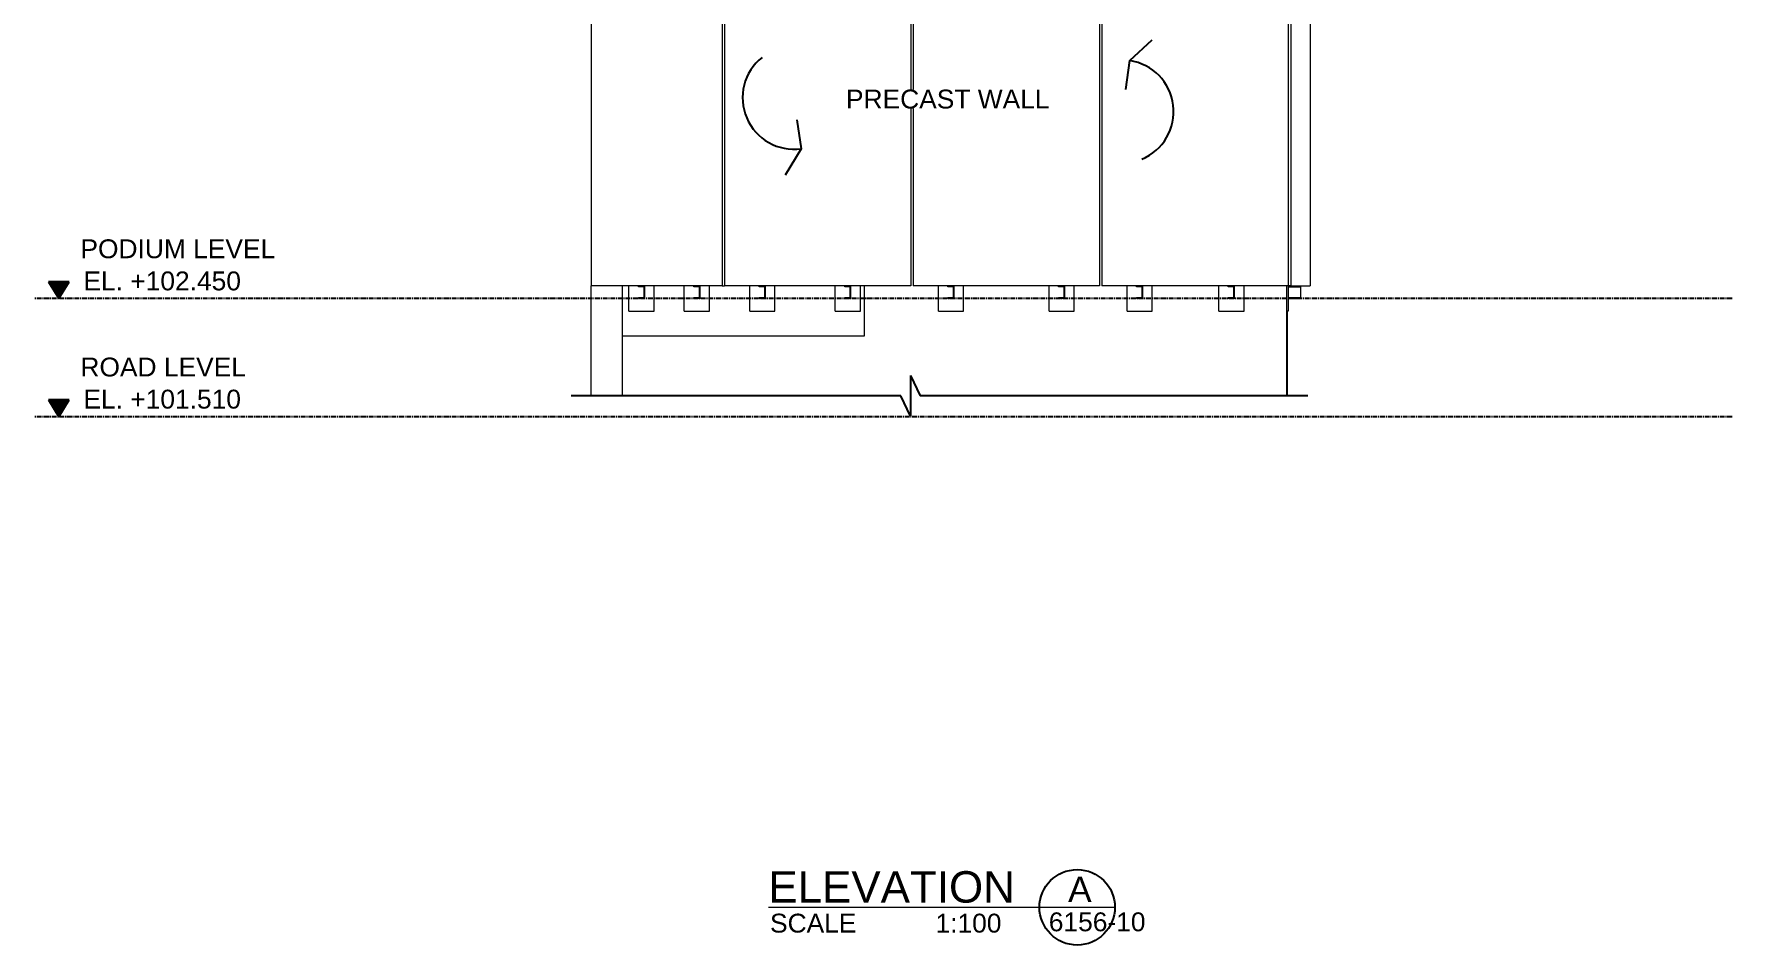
# Model space of a CAD drawing. Header units: millimetres. Extents: x -153298 to 620751, y -313239 to 250031.
# Drawn here: x 1849 to 15349, y 13886 to 21129 of the extents above; entities that cross this region are included whole.
import ezdxf

# ---------------------------------------------------------------- set-up
doc = ezdxf.new("R2010")
doc.units = ezdxf.units.MM
doc.linetypes.add('CENTER', pattern=[2, 1.25, -0.25, 0.25, -0.25])
doc.linetypes.add('XKITLINE00', pattern=[0])
doc.layers.add('000 - EXISTING_CANOPY_MAIN_COLOR_1', color=1, linetype='Continuous')
doc.layers.add('S-DIM', color=7, linetype='Continuous')
for name, color, linetype, lineweight in [('Part', 2, 'Continuous', 0), ('Text', 3, 'Continuous', 0), ('Z-230_A_LEVEL', 3, 'Continuous', 9)]:
    doc.layers.add(name, color=color, linetype=linetype, lineweight=lineweight)
doc.styles.add('Arial_2', font='arial.ttf', dxfattribs={"height": 3})
doc.styles.add('ROMANS', font='arial.ttf', dxfattribs={"width": 0.85})

# ---------------------------------------------------------------- blocks, each defined once
blk = doc.blocks.new('*A10751051')
at = {"layer": 'Part', "linetype": 'XKITLINE00', "lineweight": 0}
for p, q in [((223.389273, -28.217071), (211.549273, -28.217071)), ((211.549273, -28.217071), (211.549273, -52.137071)), ((223.389273, -28.217071), (223.389273, -52.137071)), ((223.389273, -52.137071), (211.549273, -52.137071))]:
    blk.add_line(p, q, dxfattribs=at)
blk = doc.blocks.new('*A10761052')
at = {"layer": 'Part', "linetype": 'XKITLINE00', "lineweight": 0}
for p, q in [((211.389273, -28.217071), (199.549273, -28.217071)), ((199.549273, -28.217071), (199.549273, -52.137071)), ((211.389273, -28.217071), (211.389273, -52.137071)), ((211.389273, -52.137071), (199.549273, -52.137071))]:
    blk.add_line(p, q, dxfattribs=at)
blk = doc.blocks.new('*A10771053')
at = {"layer": '000 - EXISTING_CANOPY_MAIN_COLOR_1', "linetype": 'XKITLINE00', "lineweight": 0}
for p, q in [((223.586789, -28.217071), (224.786789, -28.217071)), ((223.586789, -52.137071), (223.586789, -28.217071)), ((224.786789, -28.217071), (224.786789, -52.137071)), ((223.586789, -52.137071), (224.786789, -52.137071))]:
    blk.add_line(p, q, dxfattribs=at)
blk = doc.blocks.new('*A10781054')
at = {"layer": 'Part', "linetype": 'XKITLINE00', "lineweight": 0}
for p, q in [((199.389273, -28.217071), (187.549273, -28.217071)), ((187.549273, -28.217071), (187.549273, -52.137071)), ((199.389273, -28.217071), (199.389273, -52.137071)), ((199.389273, -52.137071), (187.549273, -52.137071))]:
    blk.add_line(p, q, dxfattribs=at)
blk = doc.blocks.new('*A10791055')
at = {"layer": 'Part', "linetype": 'XKITLINE00', "lineweight": 0}
for p, q in [((187.389273, -28.217071), (179.069273, -28.217071)), ((179.069273, -28.217071), (179.069273, -52.137071)), ((187.389273, -28.217071), (187.389273, -52.137071)), ((187.389273, -52.137071), (179.069273, -52.137071))]:
    blk.add_line(p, q, dxfattribs=at)
blk = doc.blocks.new('*A11191091')
at = {"layer": 'Part', "linetype": 'XKITLINE00', "lineweight": 0}
for p, q in [((218.989273, -53.737071), (218.989273, -52.137071)), ((220.589273, -53.737071), (220.589273, -52.137071)), ((218.989273, -53.737071), (220.589273, -53.737071))]:
    blk.add_line(p, q, dxfattribs=at)
blk = doc.blocks.new('*A11201092')
at = {"layer": 'Part', "linetype": 'XKITLINE00', "lineweight": 0}
for p, q in [((213.749273, -52.197071), (213.749273, -52.137071)), ((214.109273, -52.197071), (213.749273, -52.197071)), ((213.749273, -52.937071), (213.749273, -52.877071)), ((213.749273, -52.877071), (214.109273, -52.877071)), ((214.109273, -52.877071), (214.109273, -52.197071)), ((214.149273, -52.937071), (214.149273, -52.137071)), ((214.149273, -52.937071), (213.749273, -52.937071))]:
    blk.add_line(p, q, dxfattribs=at)
blk = doc.blocks.new('*A11211093')
at = {"layer": 'Part', "linetype": 'XKITLINE00', "lineweight": 0}
for p, q in [((219.589273, -52.197071), (219.589273, -52.137071)), ((219.949273, -52.197071), (219.589273, -52.197071)), ((219.589273, -52.937071), (219.589273, -52.877071)), ((219.589273, -52.877071), (219.949273, -52.877071)), ((219.949273, -52.877071), (219.949273, -52.197071)), ((219.989273, -52.937071), (219.989273, -52.137071)), ((219.989273, -52.937071), (219.589273, -52.937071))]:
    blk.add_line(p, q, dxfattribs=at)
blk = doc.blocks.new('*A11221094')
at = {"layer": 'Part', "linetype": 'XKITLINE00', "lineweight": 0}
for p, q in [((208.189273, -53.737071), (208.189273, -52.137071)), ((209.789273, -53.737071), (209.789273, -52.137071)), ((208.189273, -53.737071), (209.789273, -53.737071))]:
    blk.add_line(p, q, dxfattribs=at)
blk = doc.blocks.new('*A11231095')
at = {"layer": 'Part', "linetype": 'XKITLINE00', "lineweight": 0}
for p, q in [((208.789273, -52.197071), (208.789273, -52.137071)), ((209.149273, -52.197071), (208.789273, -52.197071)), ((208.789273, -52.937071), (208.789273, -52.877071)), ((208.789273, -52.877071), (209.149273, -52.877071)), ((209.149273, -52.877071), (209.149273, -52.197071)), ((209.189273, -52.937071), (209.189273, -52.137071)), ((209.189273, -52.937071), (208.789273, -52.937071))]:
    blk.add_line(p, q, dxfattribs=at)
blk = doc.blocks.new('*A11241096')
at = {"layer": 'Part', "linetype": 'XKITLINE00', "lineweight": 0}
for p, q in [((223.306861, -53.737071), (223.306861, -52.137071)), ((223.386861, -52.137071), (223.386861, -53.737071)), ((223.386861, -53.737071), (223.306861, -53.737071))]:
    blk.add_line(p, q, dxfattribs=at)
blk = doc.blocks.new('*A11251097')
at = {"layer": 'Part', "linetype": 'XKITLINE00', "lineweight": 0}
for p, q in [((223.389279, -52.137071), (223.389279, -52.937071)), ((223.586789, -52.137071), (223.389279, -52.137071)), ((223.389279, -52.197071), (224.189279, -52.197071)), ((223.389279, -52.877071), (224.189279, -52.877071)), ((224.189279, -52.137071), (224.189279, -52.937071)), ((223.389279, -52.937071), (224.189279, -52.937071))]:
    blk.add_line(p, q, dxfattribs=at)
blk = doc.blocks.new('*A11261098')
at = {"layer": 'Part', "linetype": 'XKITLINE00', "lineweight": 0}
for p, q in [((195.189273, -52.197071), (195.189273, -52.137071)), ((195.549273, -52.197071), (195.189273, -52.197071)), ((195.189273, -52.937071), (195.189273, -52.877071)), ((195.189273, -52.877071), (195.549273, -52.877071)), ((195.549273, -52.877071), (195.549273, -52.197071)), ((195.589273, -52.937071), (195.589273, -52.137071)), ((195.589273, -52.937071), (195.189273, -52.937071))]:
    blk.add_line(p, q, dxfattribs=at)
blk = doc.blocks.new('*A11271099')
at = {"layer": 'Part', "linetype": 'XKITLINE00', "lineweight": 0}
for p, q in [((189.749273, -52.197071), (189.749273, -52.137071)), ((190.109273, -52.197071), (189.749273, -52.197071)), ((189.749273, -52.937071), (189.749273, -52.877071)), ((189.749273, -52.877071), (190.109273, -52.877071)), ((190.109273, -52.877071), (190.109273, -52.197071)), ((190.149273, -52.937071), (190.149273, -52.137071)), ((190.149273, -52.937071), (189.749273, -52.937071))]:
    blk.add_line(p, q, dxfattribs=at)
blk = doc.blocks.new('*A11281100')
at = {"layer": 'Part', "linetype": 'XKITLINE00', "lineweight": 0}
for p, q in [((194.589273, -53.737071), (194.589273, -52.137071)), ((196.189273, -53.737071), (196.189273, -52.137071)), ((194.589273, -53.737071), (196.189273, -53.737071))]:
    blk.add_line(p, q, dxfattribs=at)
blk = doc.blocks.new('*A11291101')
at = {"layer": 'Part', "linetype": 'XKITLINE00', "lineweight": 0}
for p, q in [((189.149273, -53.737071), (189.149273, -52.137071)), ((190.749273, -53.737071), (190.749273, -52.137071)), ((189.149273, -53.737071), (190.749273, -53.737071))]:
    blk.add_line(p, q, dxfattribs=at)
blk = doc.blocks.new('*A11301102')
at = {"layer": 'Part', "linetype": 'XKITLINE00', "lineweight": 0}
for p, q in [((201.749273, -52.197071), (201.749273, -52.137071)), ((202.109273, -52.197071), (201.749273, -52.197071)), ((201.749273, -52.937071), (201.749273, -52.877071)), ((201.749273, -52.877071), (202.109273, -52.877071)), ((202.109273, -52.877071), (202.109273, -52.197071)), ((202.149273, -52.937071), (202.149273, -52.137071)), ((202.149273, -52.937071), (201.749273, -52.937071))]:
    blk.add_line(p, q, dxfattribs=at)
blk = doc.blocks.new('*A11311103')
at = {"layer": 'Part', "linetype": 'XKITLINE00', "lineweight": 0}
for p, q in [((201.149273, -53.737071), (201.149273, -52.137071)), ((202.749273, -53.737071), (202.749273, -52.137071)), ((201.149273, -53.737071), (202.749273, -53.737071))]:
    blk.add_line(p, q, dxfattribs=at)
blk = doc.blocks.new('*A11321104')
at = {"layer": 'Part', "linetype": 'XKITLINE00', "lineweight": 0}
for p, q in [((181.469273, -53.737071), (181.469273, -52.137071)), ((183.069273, -53.737071), (183.069273, -52.137071)), ((181.469273, -53.737071), (183.069273, -53.737071))]:
    blk.add_line(p, q, dxfattribs=at)
blk = doc.blocks.new('*A11331105')
at = {"layer": 'Part', "linetype": 'XKITLINE00', "lineweight": 0}
for p, q in [((184.989273, -53.737071), (184.989273, -52.137071)), ((186.589273, -53.737071), (186.589273, -52.137071)), ((184.989273, -53.737071), (186.589273, -53.737071))]:
    blk.add_line(p, q, dxfattribs=at)
blk = doc.blocks.new('*A11341106')
at = {"layer": 'Part', "linetype": 'XKITLINE00', "lineweight": 0}
for p, q in [((182.069273, -52.197071), (182.069273, -52.137071)), ((182.429273, -52.197071), (182.069273, -52.197071)), ((182.069273, -52.937071), (182.069273, -52.877071)), ((182.069273, -52.877071), (182.429273, -52.877071)), ((182.429273, -52.877071), (182.429273, -52.197071)), ((182.469273, -52.937071), (182.469273, -52.137071)), ((182.469273, -52.937071), (182.069273, -52.937071))]:
    blk.add_line(p, q, dxfattribs=at)
blk = doc.blocks.new('*A11351107')
at = {"layer": 'Part', "linetype": 'XKITLINE00', "lineweight": 0}
for p, q in [((185.589273, -52.197071), (185.589273, -52.137071)), ((185.949273, -52.197071), (185.589273, -52.197071)), ((185.589273, -52.937071), (185.589273, -52.877071)), ((185.589273, -52.877071), (185.949273, -52.877071)), ((185.949273, -52.877071), (185.949273, -52.197071)), ((185.989273, -52.937071), (185.989273, -52.137071)), ((185.989273, -52.937071), (185.589273, -52.937071))]:
    blk.add_line(p, q, dxfattribs=at)
blk = doc.blocks.new('*A11361108')
at = {"layer": 'Part', "linetype": 'XKITLINE00', "lineweight": 0}
for p, q in [((181.069318, -55.337071), (181.069318, -52.137071)), ((187.389273, -52.137071), (187.549273, -52.137071)), ((196.429318, -52.137071), (196.429318, -55.337071)), ((196.429318, -55.337071), (181.069318, -55.337071))]:
    blk.add_line(p, q, dxfattribs=at)
blk = doc.blocks.new('*A11831149')
at = {"layer": 'Part', "linetype": 'XKITLINE00', "lineweight": 0}
for p, q in [((213.149273, -53.737071), (213.149273, -52.137071)), ((214.749273, -53.737071), (214.749273, -52.137071)), ((213.149273, -53.737071), (214.749273, -53.737071))]:
    blk.add_line(p, q, dxfattribs=at)

msp = doc.modelspace()

# ---------------------------------------------------------------- hatches: boundary and pattern name
for points in [[(1965.6965, 19159.2793), (2046.8116, 19025.8988), (2127.9266, 19159.2793)], [(1965.6965, 18219.2793), (2046.8116, 18085.8988), (2127.9266, 18219.2793)]]:
    msp.add_hatch(color=3).paths.add_polyline_path(points)

# ---------------------------------------------------------------- linework, layer by layer
at = {"color": 3}
for p, q in [((2127.9266, 19159.2793), (1965.6965, 19159.2793)), ((1965.6965, 19159.2793), (2046.8116, 19025.8988)), ((2046.8116, 19025.8988), (2127.9266, 19159.2793)), ((2127.9266, 18219.2793), (1965.6965, 18219.2793)), ((1965.6965, 18219.2793), (2046.8116, 18085.8988)), ((2046.8116, 18085.8988), (2127.9266, 18219.2793))]:
    msp.add_line(p, q, dxfattribs=at)
at = {"color": 1, "linetype": 'CENTER', "ltscale": 30}
for p, q in [((15348.8303, 19025.8988), (1848.8781, 19025.8988)), ((15348.8303, 18085.8988), (1848.8781, 18085.8988))]:
    msp.add_line(p, q, dxfattribs=at)
at = {"color": 2}
msp.add_line((11808.8475, 18925.8988), (11808.8475, 18252.3061), dxfattribs=at)
at = {"color": 1}
for p, q in [((8817.923, 18414.5248), (8817.923, 18090.0875)), ((8817.923, 18414.5248), (8895.4824, 18252.3061)), ((8740.3636, 18252.3061), (6119.3037, 18252.3061)), ((8817.923, 18090.0875), (8740.3636, 18252.3061)), ((11975.5794, 18252.3061), (8895.4824, 18252.3061))]:
    msp.add_line(p, q, dxfattribs=at)
at = {"color": 3}
for points in [[(10528.5301, 20687.2572), (10560.0636, 20917.4059), (10739.0378, 21083.3651)], [(7913.4709, 20446.4545), (7947.2406, 20216.6233), (7821.5297, 20007.4081)]]:
    msp.add_lwpolyline(points, dxfattribs=at)
msp.add_circle((10142.8233, 14185.8037), 300, dxfattribs=at)
for centre, start, end in [((7891.7201, 20622.1336), 128.46703295, 277.79619478), ((10500.5249, 20512.466), 292.30652036, 81.63568219)]:
    msp.add_arc(centre, 409.2935, start, end, dxfattribs=at)
at = {"layer": 'Part', "linetype": 'XKITLINE00', "lineweight": 0}
for p, q in [((6279.1546, 18252.3061), (6279.1546, 19125.8988)), ((6529.1546, 18252.3061), (6529.1546, 19125.8988))]:
    msp.add_line(p, q, dxfattribs=at)
at = {"layer": 'Text', "color": 3}
msp.add_line((7687.369, 14185.8037), (10442.8233, 14185.8037), dxfattribs=at)

# ---------------------------------------------------------------- block references
at = {"lineweight": 0, "xscale": 125, "yscale": 125, "zscale": 125}
for name in ['*A10791055', '*A10781054', '*A10761052', '*A10751051', '*A10771053', '*A11361108', '*A11321104', '*A11341106', '*A11331105', '*A11351107', '*A11291101', '*A11271099', '*A11281100', '*A11261098', '*A11311103', '*A11301102', '*A11221094', '*A11231095', '*A11831149', '*A11201092', '*A11191091', '*A11211093', '*A11241096', '*A11251097']:
    msp.add_blockref(name, (-16104.5101, 25643.0327), dxfattribs=at)

# ---------------------------------------------------------------- texts
at = {"color": 3, "style": 'ROMANS'}
for s, p in [('EL. +102.450', (2242.0559, 19090.923)), ('EL. +101.510', (2242.0559, 18150.923)), ('6156-10', (9916.9715, 13995.3108))]:
    msp.add_text(s, height=150, dxfattribs=at).set_placement(p)
at = {"color": 5, "style": 'ROMANS'}
for s, height, p in [('ELEVATION', 250, (7687.369, 14222.9064)), ('A', 200, (10070.8066, 14229.144))]:
    msp.add_text(s, height=height, dxfattribs=at).set_placement(p)
at = {"layer": 'S-DIM', "color": 3, "style": 'ROMANS'}
for s, p in [('PODIUM LEVEL', (2218.2943, 19346.4021)), ('ROAD LEVEL', (2218.2943, 18406.4021))]:
    msp.add_text(s, height=150, dxfattribs=at).set_placement(p)
at = {"layer": 'Text', "color": 3, "style": 'ROMANS'}
for s, p in [('SCALE', (7700.6215, 13984.8819)), ('1:100', (9016.351, 13984.8819))]:
    msp.add_text(s, height=150, dxfattribs=at).set_placement(p)

# ---------------------------------------------------------------- next in the draw order: texts
at = {"layer": 'Z-230_A_LEVEL', "insert": (8304.3917, 20686.843), "char_height": 150, "width": 1817.263696, "attachment_point": 1, "style": 'Arial_2', "bg_fill": 3, "box_fill_scale": 1, "bg_fill_color": 256, "bg_fill_transparency": 0}
msp.add_mtext('PRECAST WALL', dxfattribs=at)

doc.saveas('drawing.dxf')
